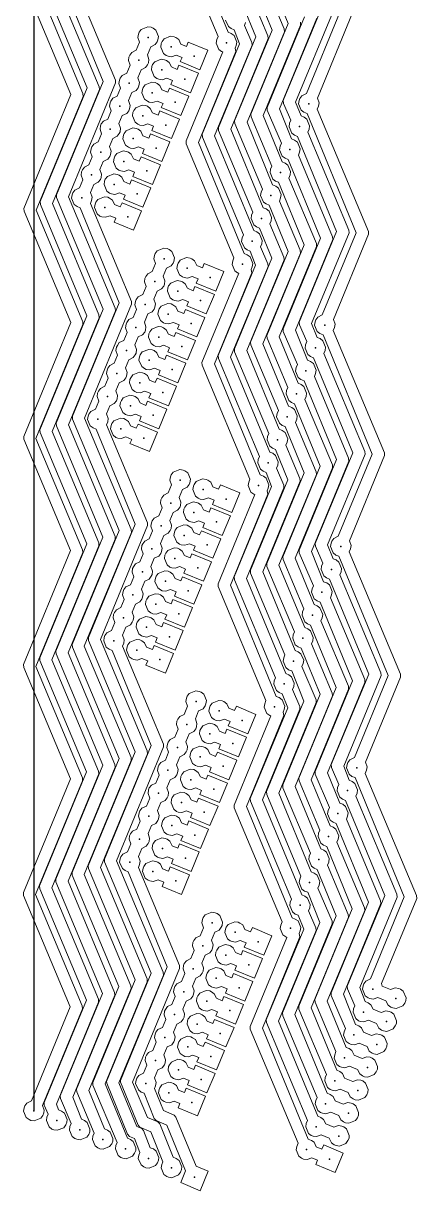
# Model space of a CAD drawing. Header units: millimetres. Extents: x 170 to 211, y 57 to 249.
# Drawn here: x 170.4 to 210.6, y 56.8 to 176.3 of the extents above; entities that cross this region are included whole.
import ezdxf

# ---------------------------------------------------------------- set-up
doc = ezdxf.new("R2010")
doc.units = ezdxf.units.MM
for name, color, linetype, lineweight, true_color in [('Default', 70, 'CONTINUOUS', 5, 0x7fff00), ('okvir', 7, 'CONTINUOUS', 25, 0x000000), ('tocke', 7, 'CONTINUOUS', 25, 0x000000)]:
    doc.layers.add(name, color=color, linetype=linetype, lineweight=lineweight, true_color=true_color)

msp = doc.modelspace()

# ---------------------------------------------------------------- linework, layer by layer
at = {"layer": 'Default'}
for points in [[(185.41, 186.64), (190.3, 174.96), (190.17, 174.65), (190.12, 174.3), (190.39, 173.64), (190.67, 173.43), (190.79, 173.38), (187.03, 164.27), (187.05, 163.98), (191.93, 152.3), (191.81, 151.99), (191.75, 151.64), (192.03, 150.98), (192.31, 150.77), (192.43, 150.73), (188.66, 141.61), (188.69, 141.32), (193.57, 129.64), (193.44, 129.33), (193.39, 128.99), (193.67, 128.32), (193.95, 128.11), (194.07, 128.07), (190.3, 118.95), (190.32, 118.67), (195.21, 106.98), (195.08, 106.67), (195.03, 106.33), (195.31, 105.66), (195.59, 105.46), (195.71, 105.41), (191.94, 96.29), (191.96, 96.01), (196.85, 84.33), (196.72, 84.01), (196.67, 83.67), (196.95, 83), (197.23, 82.8), (197.34, 82.75), (193.58, 73.63), (193.6, 73.35), (198.49, 61.67), (198.36, 61.35), (198.31, 61.01), (198.58, 60.34), (198.86, 60.14), (199.06, 60.06), (199.41, 60), (199.89, 60.17), (200.47, 59.93), (200.3, 59.5), (202.29, 58.68), (203.12, 60.67)], [(203.12, 60.67), (203.12, 60.67), (201.12, 61.5), (200.94, 61.07), (200.36, 61.31), (200.13, 61.77), (199.85, 61.97), (199.54, 62.1), (194.84, 73.47), (198.69, 82.79), (198.61, 83.14), (198.72, 83.42), (198.77, 83.76), (198.49, 84.43), (198.21, 84.63), (197.9, 84.76), (193.21, 96.13), (197.05, 105.45), (196.97, 105.8), (197.08, 106.08), (197.13, 106.42), (196.86, 107.08), (196.57, 107.29), (196.26, 107.42), (191.57, 118.79), (195.41, 128.11), (195.33, 128.46), (195.44, 128.73), (195.49, 129.08), (195.22, 129.74), (194.94, 129.95), (194.62, 130.08), (189.93, 141.45), (193.77, 150.77), (193.69, 151.12), (193.8, 151.39), (193.85, 151.74), (193.58, 152.4), (193.3, 152.61), (192.98, 152.74), (188.29, 164.11), (192.13, 173.42), (192.05, 173.78), (192.16, 174.05), (192.22, 174.4), (191.94, 175.06), (191.66, 175.27), (191.35, 175.4), (186.65, 186.77)], [(194.86, 182.7), (197.49, 176.3), (193.66, 167.02), (193.68, 166.74), (195.81, 161.69), (195.68, 161.38), (195.63, 161.04), (195.91, 160.37), (196.19, 160.17), (196.5, 160.04), (199.13, 153.64), (195.3, 144.37), (195.32, 144.08), (197.45, 139.04), (197.32, 138.72), (197.27, 138.38), (197.54, 137.71), (197.83, 137.51), (198.14, 137.38), (200.77, 130.98), (196.94, 121.71), (196.96, 121.42), (199.09, 116.38), (198.96, 116.06), (198.91, 115.72), (199.18, 115.05), (199.46, 114.85), (199.78, 114.72), (202.4, 108.32), (198.58, 99.05), (198.6, 98.76), (200.73, 93.72), (200.6, 93.4), (200.55, 93.06), (200.82, 92.39), (201.1, 92.19), (201.42, 92.06), (204.04, 85.66), (200.21, 76.39), (200.23, 76.1), (202.36, 71.06), (202.24, 70.74), (202.18, 70.4), (202.46, 69.74), (202.74, 69.53), (202.94, 69.45), (203.28, 69.4), (203.76, 69.56), (204.59, 69.22), (204.81, 68.77), (205.09, 68.56), (205.28, 68.48), (205.63, 68.43), (206.29, 68.7), (206.5, 68.98), (206.61, 69.26)], [(170.48, 180.44), (175.25, 169.03), (170.44, 157.37), (170.46, 157.09), (175.23, 145.69), (170.42, 134.02), (170.44, 133.74), (175.21, 122.34), (170.4, 110.68), (170.42, 110.39), (175.19, 98.99), (170.38, 87.33), (170.4, 87.04), (175.17, 75.64), (171.2, 66.01), (170.74, 65.79), (170.54, 65.51), (170.45, 65.31), (170.4, 64.97), (170.68, 64.31), (170.96, 64.1), (171.16, 64.02), (171.5, 63.97), (172.16, 64.24), (172.37, 64.52), (172.49, 64.8)], [(172.49, 64.8), (172.49, 64.8), (172.5, 65.06), (172.34, 65.55), (176.42, 75.45), (176.4, 75.73), (171.63, 87.13), (176.44, 98.79), (176.42, 99.08), (171.65, 110.48), (176.46, 122.14), (176.44, 122.43), (171.67, 133.83), (176.48, 145.49), (176.46, 145.77), (171.69, 157.18), (176.5, 168.84), (176.48, 169.12), (171.71, 180.53)], [(172.14, 181.13), (176.91, 169.72), (172.1, 158.06), (172.12, 157.78), (176.89, 146.38), (172.08, 134.71), (172.1, 134.43), (176.87, 123.03), (172.06, 111.37), (172.08, 111.08), (176.85, 99.68), (172.04, 88.02), (172.06, 87.73), (176.83, 76.33), (172.5, 65.84), (172.52, 65.56), (172.93, 64.66), (172.8, 64.35), (172.75, 64), (173.03, 63.34), (173.31, 63.13), (173.5, 63.05), (173.85, 63), (174.51, 63.27), (174.72, 63.55), (174.83, 63.83)], [(174.83, 63.83), (174.83, 63.83), (174.85, 64.09), (174.58, 64.76), (174.3, 64.97), (173.98, 65.09), (173.77, 65.69), (178.08, 76.13), (178.06, 76.42), (173.29, 87.82), (178.1, 99.48), (178.08, 99.77), (173.31, 111.17), (178.12, 122.83), (178.1, 123.12), (173.33, 134.52), (178.14, 146.18), (178.12, 146.46), (173.35, 157.87), (178.16, 169.53), (178.14, 169.81), (173.37, 181.22)], [(177.18, 62.86), (177.18, 62.86), (177.2, 63.13), (176.92, 63.79), (176.64, 64), (176.33, 64.13), (175.43, 66.38), (179.74, 76.82), (179.72, 77.11), (174.95, 88.51), (179.76, 100.17), (179.74, 100.46), (174.97, 111.86), (179.78, 123.52), (179.76, 123.8), (174.99, 135.21), (179.8, 146.87), (179.78, 147.15), (175.01, 158.56), (179.82, 170.22), (179.8, 170.5), (175.6, 180.52)], [(205.64, 66.91), (205.64, 66.91), (205.66, 67.18), (205.39, 67.84), (205.11, 68.05), (204.91, 68.13), (204.57, 68.18), (204.08, 68.01), (203.26, 68.35), (203.04, 68.81), (202.76, 69.02), (202.45, 69.15), (199.82, 75.54), (203.65, 84.82), (203.63, 85.1), (201.5, 90.15), (201.63, 90.46), (201.68, 90.81), (201.4, 91.47), (201.12, 91.68), (200.81, 91.81), (198.18, 98.2), (202.01, 107.48), (201.99, 107.76), (199.86, 112.81), (199.99, 113.12), (200.04, 113.46), (199.76, 114.13), (199.48, 114.34), (199.17, 114.46), (196.54, 120.86), (200.37, 130.14), (200.35, 130.42), (198.22, 135.47), (198.35, 135.78), (198.4, 136.12), (198.12, 136.79), (197.84, 136.99), (197.53, 137.12), (194.9, 143.52), (198.73, 152.79), (198.71, 153.08), (196.58, 158.12), (196.71, 158.44), (196.76, 158.78), (196.49, 159.45), (196.21, 159.65), (195.89, 159.78), (193.27, 166.18), (197.09, 175.45), (197.07, 175.74), (194.94, 180.78)], [(174.55, 180.09), (178.56, 170.37), (173.76, 158.75), (173.78, 158.47), (178.55, 147.06), (173.74, 135.4), (173.76, 135.12), (178.53, 123.72), (173.72, 112.05), (173.74, 111.77), (178.51, 100.37), (173.7, 88.71), (173.72, 88.42), (178.49, 77.02), (174.16, 66.53), (174.18, 66.25), (175.28, 63.69), (175.15, 63.38), (175.1, 63.03), (175.38, 62.37), (175.66, 62.16), (175.85, 62.08), (176.2, 62.03), (176.86, 62.3), (177.07, 62.58), (177.18, 62.86)], [(193.89, 180.35), (195.83, 175.61), (192, 166.34), (192.02, 166.05), (194.84, 159.35), (194.71, 159.03), (194.66, 158.69), (194.94, 158.02), (195.22, 157.82), (195.53, 157.69), (197.47, 152.95), (193.64, 143.68), (193.66, 143.39), (196.48, 136.69), (196.35, 136.37), (196.3, 136.03), (196.58, 135.37), (196.86, 135.16), (197.17, 135.03), (199.11, 130.29), (195.28, 121.02), (195.3, 120.73), (198.12, 114.03), (197.99, 113.71), (197.94, 113.37), (198.21, 112.71), (198.49, 112.5), (198.81, 112.37), (200.75, 107.63), (196.92, 98.36), (196.94, 98.07), (199.76, 91.37), (199.63, 91.06), (199.58, 90.71), (199.85, 90.05), (200.13, 89.84), (200.45, 89.71), (202.38, 84.97), (198.56, 75.7), (198.58, 75.41), (201.4, 68.71), (201.27, 68.4), (201.22, 68.05), (201.49, 67.39), (201.77, 67.18), (201.97, 67.1), (202.31, 67.05), (202.79, 67.22), (203.62, 66.88), (203.84, 66.42), (204.12, 66.21), (204.32, 66.13), (204.66, 66.08), (205.32, 66.36), (205.53, 66.64), (205.64, 66.91)], [(204.68, 64.56), (204.68, 64.56), (204.69, 64.83), (204.42, 65.49), (204.14, 65.7), (203.94, 65.78), (203.6, 65.83), (203.12, 65.66), (202.29, 66), (202.07, 66.46), (201.79, 66.67), (201.48, 66.8), (198.16, 74.85), (201.99, 84.13), (201.97, 84.41), (200.53, 87.8), (200.66, 88.11), (200.71, 88.46), (200.43, 89.12), (200.15, 89.33), (199.84, 89.46), (196.52, 97.51), (200.35, 106.79), (200.33, 107.07), (198.89, 110.46), (199.02, 110.77), (199.07, 111.12), (198.79, 111.78), (198.51, 111.99), (198.2, 112.12), (194.88, 120.17), (198.71, 129.45), (198.69, 129.73), (197.25, 133.12), (197.38, 133.43), (197.43, 133.78), (197.16, 134.44), (196.87, 134.65), (196.56, 134.78), (193.25, 142.83), (197.07, 152.11), (197.05, 152.39), (195.61, 155.78), (195.74, 156.09), (195.79, 156.44), (195.52, 157.1), (195.24, 157.31), (194.92, 157.44), (191.61, 165.49), (195.44, 174.76), (195.41, 175.05), (193.97, 178.44)], [(192.92, 178), (194.17, 174.92), (190.34, 165.65), (190.36, 165.36), (193.87, 157), (193.74, 156.69), (193.69, 156.34), (193.97, 155.68), (194.25, 155.47), (194.56, 155.34), (195.81, 152.26), (191.98, 142.99), (192, 142.7), (195.51, 134.34), (195.38, 134.03), (195.33, 133.68), (195.61, 133.02), (195.89, 132.81), (196.2, 132.68), (197.45, 129.6), (193.62, 120.33), (193.64, 120.04), (197.15, 111.68), (197.02, 111.37), (196.97, 111.02), (197.25, 110.36), (197.53, 110.15), (197.84, 110.02), (199.09, 106.94), (195.26, 97.67), (195.28, 97.38), (198.79, 89.02), (198.66, 88.71), (198.61, 88.36), (198.88, 87.7), (199.16, 87.49), (199.48, 87.36), (200.73, 84.28), (196.9, 75.01), (196.92, 74.73), (200.43, 66.36), (200.3, 66.05), (200.25, 65.7), (200.52, 65.04), (200.8, 64.83), (201, 64.75), (201.34, 64.7), (201.83, 64.87), (202.65, 64.53), (202.87, 64.07), (203.15, 63.86), (203.35, 63.78), (203.69, 63.73), (204.36, 64.01), (204.56, 64.29), (204.68, 64.56)], [(199.15, 176.99), (195.32, 167.71), (195.34, 167.43), (196.78, 164.04), (196.65, 163.73), (196.6, 163.38), (196.88, 162.72), (197.16, 162.51), (197.47, 162.38), (200.79, 154.33), (196.96, 145.05), (196.98, 144.77), (198.42, 141.38), (198.29, 141.07), (198.24, 140.72), (198.51, 140.06), (198.79, 139.85), (199.11, 139.72), (202.42, 131.67), (198.6, 122.4), (198.62, 122.11), (200.06, 118.72), (199.93, 118.41), (199.88, 118.07), (200.15, 117.4), (200.43, 117.19), (200.75, 117.07), (204.06, 109.01), (200.23, 99.74), (200.25, 99.45), (201.7, 96.06), (201.57, 95.75), (201.52, 95.41), (201.79, 94.74), (202.07, 94.54), (202.38, 94.41), (205.7, 86.35), (201.87, 77.08), (201.89, 76.79), (203.33, 73.41), (203.2, 73.09), (203.15, 72.75), (203.43, 72.08), (203.71, 71.88), (203.91, 71.8), (204.25, 71.74), (204.73, 71.91), (205.55, 71.57), (205.78, 71.11), (206.06, 70.91), (206.25, 70.83), (206.6, 70.77), (207.26, 71.05), (207.47, 71.33), (207.58, 71.61)], [(200.81, 177.68), (196.98, 168.4), (197, 168.12), (197.75, 166.39), (197.62, 166.08), (197.57, 165.73), (197.84, 165.07), (198.13, 164.86), (198.44, 164.73), (202.44, 155.02), (198.62, 145.74), (198.64, 145.46), (199.39, 143.73), (199.26, 143.42), (199.21, 143.07), (199.48, 142.41), (199.76, 142.2), (200.08, 142.07), (204.08, 132.36), (200.25, 123.08), (200.27, 122.8), (201.03, 121.07), (200.9, 120.76), (200.85, 120.41), (201.12, 119.75), (201.4, 119.54), (201.72, 119.41), (205.72, 109.7), (201.89, 100.43), (201.91, 100.14), (202.66, 98.41), (202.54, 98.1), (202.48, 97.75), (202.76, 97.09), (203.04, 96.88), (203.35, 96.75), (207.36, 87.04), (203.53, 77.77), (203.55, 77.48), (204.3, 75.75), (204.17, 75.44), (204.12, 75.09), (204.4, 74.43), (204.68, 74.22), (204.87, 74.14), (205.22, 74.09), (205.7, 74.26), (206.52, 73.92), (206.75, 73.46), (207.03, 73.25), (207.22, 73.17), (207.57, 73.12), (208.23, 73.4), (208.44, 73.68), (208.55, 73.95)], [(208.55, 73.95), (208.55, 73.95), (208.57, 74.22), (208.3, 74.88), (208.01, 75.09), (207.82, 75.17), (207.47, 75.22), (206.99, 75.06), (206.17, 75.39), (205.95, 75.85), (205.67, 76.06), (205.35, 76.19), (204.8, 77.61), (208.62, 86.88), (208.6, 87.17), (204.4, 97.19), (204.53, 97.5), (204.58, 97.85), (204.31, 98.51), (204.03, 98.72), (203.71, 98.85), (203.16, 100.27), (206.98, 109.54), (206.96, 109.83), (202.77, 119.85), (202.89, 120.16), (202.95, 120.51), (202.67, 121.17), (202.39, 121.38), (202.08, 121.51), (201.52, 122.93), (205.35, 132.2), (205.33, 132.49), (201.13, 142.51), (201.26, 142.82), (201.31, 143.17), (201.03, 143.83), (200.75, 144.04), (200.44, 144.17), (199.88, 145.59), (203.71, 154.86), (203.69, 155.15), (199.49, 165.17), (199.62, 165.48), (199.67, 165.83), (199.39, 166.49), (199.11, 166.7), (198.8, 166.83), (198.24, 168.25), (202.07, 177.52)], [(202.81, 177.54), (199.34, 169.12), (198.88, 168.9), (198.67, 168.62), (198.59, 168.42), (198.54, 168.08), (198.81, 167.42), (199.09, 167.21), (199.41, 167.08), (204.45, 154.88), (200.97, 146.46), (200.52, 146.24), (200.31, 145.96), (200.23, 145.77), (200.18, 145.42), (200.45, 144.76), (200.73, 144.55), (201.05, 144.42), (206.09, 132.22), (202.61, 123.81), (202.15, 123.58), (201.95, 123.3), (201.87, 123.11), (201.81, 122.76), (202.09, 122.1), (202.37, 121.89), (202.68, 121.76), (207.72, 109.56), (204.25, 101.15), (203.79, 100.92), (203.59, 100.64), (203.5, 100.45), (203.45, 100.1), (203.73, 99.44), (204.01, 99.23), (204.32, 99.1), (209.36, 86.9), (205.89, 78.49), (205.43, 78.26), (205.22, 77.98), (205.14, 77.79), (205.09, 77.44), (205.37, 76.78), (205.65, 76.57), (205.84, 76.49), (206.19, 76.44), (206.67, 76.61), (207.49, 76.27), (207.72, 75.81), (208, 75.6), (208.19, 75.52), (208.54, 75.47), (209.2, 75.75), (209.41, 76.03), (209.52, 76.3)], [(209.52, 76.3), (209.52, 76.3), (209.54, 76.57), (209.26, 77.23), (208.98, 77.44), (208.79, 77.52), (208.44, 77.57), (207.96, 77.4), (207.1, 77.76), (207.02, 78.02), (210.63, 86.74), (210.61, 87.03), (205.37, 99.54), (205.5, 99.85), (205.55, 100.2), (205.39, 100.68), (208.99, 109.4), (208.97, 109.69), (203.73, 122.2), (203.86, 122.51), (203.92, 122.86), (203.75, 123.34), (207.35, 132.06), (207.33, 132.35), (202.1, 144.86), (202.23, 145.17), (202.28, 145.52), (202.11, 146), (205.71, 154.72), (205.69, 155.01), (200.46, 167.52), (200.59, 167.83), (200.64, 168.17), (200.47, 168.66), (204.07, 177.38)], [(179.53, 61.89), (179.53, 61.89), (179.55, 62.16), (179.27, 62.82), (178.99, 63.03), (178.68, 63.16), (177.09, 67.07), (181.4, 77.51), (181.38, 77.8), (176.6, 89.2), (181.42, 100.86), (181.4, 101.15), (176.62, 112.55), (181.44, 124.21), (181.42, 124.49), (176.64, 135.9), (181.46, 147.56), (181.44, 147.84), (177.24, 157.86), (177.37, 158.18), (177.42, 158.52), (177.25, 159), (177.59, 159.83), (178.05, 160.05), (178.26, 160.33), (178.34, 160.53), (178.39, 160.87), (178.22, 161.35), (178.56, 162.17), (179.02, 162.4), (179.23, 162.68), (179.31, 162.87), (179.36, 163.22), (179.19, 163.7), (179.53, 164.52), (179.99, 164.75), (180.19, 165.03), (180.28, 165.22), (180.33, 165.57), (180.16, 166.05), (180.5, 166.87), (180.96, 167.09), (181.16, 167.37), (181.24, 167.57), (181.3, 167.91), (181.13, 168.4), (181.47, 169.22), (181.93, 169.44), (182.13, 169.72), (182.21, 169.92), (182.26, 170.26), (182.1, 170.74), (182.44, 171.57), (182.89, 171.79), (183.1, 172.07), (183.18, 172.27), (183.23, 172.61), (183.07, 173.09), (183.41, 173.91), (183.86, 174.14), (184.07, 174.42), (184.15, 174.61), (184.2, 174.96), (183.93, 175.62), (183.65, 175.83), (183.45, 175.91), (183.11, 175.96), (182.44, 175.69), (182.23, 175.4), (182.15, 175.21), (182.1, 174.86), (182.27, 174.38), (181.93, 173.56), (181.47, 173.34), (181.27, 173.06), (181.18, 172.86), (181.13, 172.52), (181.3, 172.03), (180.96, 171.21), (180.5, 170.99), (180.3, 170.71), (180.22, 170.51), (180.16, 170.17), (180.33, 169.69), (179.99, 168.86), (179.53, 168.64), (179.33, 168.36), (179.25, 168.17), (179.2, 167.82), (179.36, 167.34), (179.02, 166.52), (178.57, 166.29), (178.36, 166.01), (178.28, 165.82), (178.23, 165.47), (178.39, 164.99), (178.05, 164.17), (177.6, 163.95), (177.39, 163.67), (177.31, 163.47), (177.26, 163.12), (177.43, 162.64), (177.09, 161.82), (176.63, 161.6), (176.42, 161.32), (176.34, 161.12), (176.29, 160.78), (176.46, 160.29), (176.12, 159.47), (175.66, 159.25), (175.45, 158.97), (175.37, 158.77), (175.32, 158.43), (175.59, 157.76), (175.88, 157.56), (176.19, 157.43), (180.19, 147.71), (175.4, 136.09), (175.42, 135.81), (180.19, 124.41), (175.38, 112.74), (175.4, 112.46), (180.17, 101.06), (175.36, 89.4), (175.38, 89.11), (180.15, 77.71), (175.82, 67.22), (175.84, 66.94), (177.63, 62.72), (177.5, 62.41), (177.45, 62.06), (177.72, 61.4), (178, 61.19), (178.2, 61.11), (178.54, 61.06), (179.21, 61.33), (179.42, 61.62), (179.53, 61.89)], [(191.08, 176.65), (191.36, 175.99), (191.64, 175.78), (191.95, 175.65), (192.51, 174.23), (188.68, 164.96), (188.71, 164.67), (192.9, 154.65), (192.77, 154.34), (192.72, 153.99), (193, 153.33), (193.28, 153.12), (193.59, 152.99), (194.15, 151.57), (190.32, 142.3), (190.34, 142.01), (194.54, 131.99), (194.41, 131.68), (194.36, 131.33), (194.64, 130.67), (194.92, 130.46), (195.23, 130.33), (195.79, 128.91), (191.96, 119.64), (191.98, 119.35), (196.18, 109.33), (196.05, 109.02), (196, 108.67), (196.28, 108.01), (196.56, 107.8), (196.87, 107.67), (197.43, 106.25), (193.6, 96.98), (193.62, 96.7), (197.82, 86.67), (197.69, 86.36), (197.64, 86.01), (197.91, 85.35), (198.2, 85.14), (198.51, 85.01), (199.07, 83.59), (195.24, 74.32), (195.26, 74.04), (199.46, 64.01), (199.33, 63.7), (199.28, 63.36), (199.55, 62.69), (199.83, 62.48), (200.03, 62.4), (200.37, 62.35), (200.86, 62.52), (201.68, 62.18), (201.9, 61.72), (202.18, 61.52), (202.38, 61.43), (202.72, 61.38), (203.39, 61.66), (203.59, 61.94), (203.71, 62.21)], [(203.71, 62.21), (203.71, 62.21), (203.73, 62.48), (203.45, 63.14), (203.17, 63.35), (202.97, 63.43), (202.63, 63.48), (202.15, 63.32), (201.32, 63.66), (201.1, 64.11), (200.82, 64.32), (200.51, 64.45), (196.5, 74.16), (200.33, 83.44), (200.31, 83.72), (199.56, 85.45), (199.69, 85.76), (199.74, 86.11), (199.46, 86.77), (199.18, 86.98), (198.87, 87.11), (194.86, 96.82), (198.69, 106.1), (198.67, 106.38), (197.92, 108.11), (198.05, 108.42), (198.1, 108.77), (197.82, 109.43), (197.54, 109.64), (197.23, 109.77), (193.23, 119.48), (197.05, 128.76), (197.03, 129.04), (196.28, 130.77), (196.41, 131.08), (196.46, 131.43), (196.19, 132.09), (195.91, 132.3), (195.59, 132.43), (191.59, 142.14), (195.42, 151.42), (195.39, 151.7), (194.64, 153.43), (194.77, 153.74), (194.82, 154.09), (194.55, 154.75), (194.27, 154.96), (193.95, 155.09), (189.95, 164.8), (193.78, 174.08), (193.76, 174.36), (193, 176.09), (193.13, 176.4)], [(206.61, 69.26), (206.61, 69.26), (206.63, 69.52), (206.36, 70.19), (206.08, 70.4), (205.88, 70.48), (205.54, 70.53), (205.05, 70.36), (204.23, 70.7), (204.01, 71.16), (203.73, 71.36), (203.42, 71.49), (201.48, 76.23), (205.31, 85.51), (205.29, 85.79), (202.47, 92.49), (202.6, 92.81), (202.65, 93.15), (202.37, 93.82), (202.09, 94.02), (201.78, 94.15), (199.84, 98.89), (203.67, 108.17), (203.65, 108.45), (200.83, 115.15), (200.96, 115.47), (201.01, 115.81), (200.73, 116.48), (200.45, 116.68), (200.14, 116.81), (198.2, 121.55), (202.03, 130.82), (202.01, 131.11), (199.19, 137.81), (199.32, 138.13), (199.37, 138.47), (199.09, 139.13), (198.81, 139.34), (198.5, 139.47), (196.56, 144.21), (200.39, 153.48), (200.37, 153.77), (197.55, 160.47), (197.68, 160.79), (197.73, 161.13), (197.45, 161.79), (197.17, 162), (196.86, 162.13), (194.92, 166.87), (198.75, 176.14), (198.73, 176.43)], [(207.58, 71.61), (207.58, 71.61), (207.6, 71.87), (207.33, 72.54), (207.05, 72.74), (206.85, 72.82), (206.5, 72.88), (206.02, 72.71), (205.2, 73.05), (204.98, 73.5), (204.7, 73.71), (204.38, 73.84), (203.14, 76.92), (206.96, 86.2), (206.94, 86.48), (203.44, 94.84), (203.56, 95.16), (203.62, 95.5), (203.34, 96.16), (203.06, 96.37), (202.75, 96.5), (201.5, 99.58), (205.33, 108.85), (205.31, 109.14), (201.8, 117.5), (201.93, 117.81), (201.98, 118.16), (201.7, 118.82), (201.42, 119.03), (201.11, 119.16), (199.86, 122.24), (203.69, 131.51), (203.67, 131.8), (200.16, 140.16), (200.29, 140.47), (200.34, 140.82), (200.06, 141.48), (199.78, 141.69), (199.47, 141.82), (198.22, 144.9), (202.05, 154.17), (202.03, 154.46), (198.52, 162.82), (198.65, 163.13), (198.7, 163.48), (198.42, 164.14), (198.14, 164.35), (197.83, 164.48), (196.58, 167.56), (200.41, 176.83)], [(189.26, 173.56), (189.26, 173.56), (187.26, 174.38), (187.09, 173.95), (186.5, 174.19), (186.28, 174.65), (185.99, 174.86), (185.8, 174.94), (185.45, 174.99), (184.79, 174.72), (184.58, 174.44), (184.5, 174.24), (184.45, 173.89), (184.73, 173.23), (185.01, 173.02), (185.2, 172.94), (185.55, 172.89), (186.03, 173.06), (186.62, 172.82), (186.44, 172.39), (188.43, 171.56), (189.26, 173.56)], [(188.29, 171.21), (188.29, 171.21), (186.29, 172.03), (186.12, 171.6), (185.53, 171.85), (185.31, 172.3), (185.03, 172.51), (184.83, 172.59), (184.48, 172.64), (183.82, 172.37), (183.61, 172.09), (183.53, 171.89), (183.48, 171.55), (183.76, 170.88), (184.04, 170.68), (184.23, 170.59), (184.58, 170.54), (185.06, 170.71), (185.65, 170.47), (185.47, 170.04), (187.47, 169.21), (188.29, 171.21)], [(187.32, 168.86), (187.32, 168.86), (185.32, 169.69), (185.15, 169.26), (184.56, 169.5), (184.34, 169.96), (184.06, 170.16), (183.86, 170.25), (183.52, 170.3), (182.85, 170.02), (182.64, 169.74), (182.56, 169.54), (182.51, 169.2), (182.79, 168.54), (183.07, 168.33), (183.26, 168.25), (183.61, 168.2), (184.09, 168.36), (184.68, 168.12), (184.5, 167.69), (186.5, 166.87), (187.32, 168.86)], [(186.35, 166.51), (186.35, 166.51), (184.36, 167.34), (184.18, 166.91), (183.59, 167.15), (183.37, 167.61), (183.09, 167.82), (182.89, 167.9), (182.55, 167.95), (181.88, 167.67), (181.68, 167.39), (181.59, 167.2), (181.54, 166.85), (181.82, 166.19), (182.1, 165.98), (182.3, 165.9), (182.64, 165.85), (183.12, 166.02), (183.71, 165.77), (183.53, 165.34), (185.53, 164.52), (186.35, 166.51)], [(185.38, 164.17), (185.38, 164.17), (183.39, 164.99), (183.21, 164.56), (182.62, 164.8), (182.4, 165.26), (182.12, 165.47), (181.92, 165.55), (181.58, 165.6), (180.91, 165.32), (180.71, 165.04), (180.63, 164.85), (180.57, 164.5), (180.85, 163.84), (181.13, 163.63), (181.33, 163.55), (181.67, 163.5), (182.15, 163.67), (182.74, 163.43), (182.56, 163), (184.56, 162.17), (185.38, 164.17)], [(184.41, 161.82), (184.41, 161.82), (182.42, 162.64), (182.24, 162.21), (181.65, 162.45), (181.43, 162.91), (181.15, 163.12), (180.95, 163.2), (180.61, 163.25), (179.94, 162.98), (179.74, 162.7), (179.66, 162.5), (179.61, 162.15), (179.88, 161.49), (180.16, 161.28), (180.36, 161.2), (180.7, 161.15), (181.18, 161.32), (181.77, 161.08), (181.59, 160.65), (183.59, 159.82), (184.41, 161.82)], [(183.44, 159.47), (183.44, 159.47), (181.45, 160.3), (181.27, 159.86), (180.68, 160.11), (180.46, 160.57), (180.18, 160.77), (179.98, 160.85), (179.64, 160.9), (178.98, 160.63), (178.77, 160.35), (178.69, 160.15), (178.64, 159.81), (178.91, 159.14), (179.19, 158.94), (179.39, 158.86), (179.73, 158.8), (180.22, 158.97), (180.8, 158.73), (180.62, 158.3), (182.62, 157.48), (183.44, 159.47)], [(182.47, 157.12), (182.47, 157.12), (180.48, 157.95), (180.3, 157.52), (179.71, 157.76), (179.49, 158.22), (179.21, 158.43), (179.01, 158.51), (178.67, 158.56), (178.01, 158.28), (177.8, 158), (177.72, 157.8), (177.67, 157.46), (177.94, 156.8), (178.22, 156.59), (178.42, 156.51), (178.76, 156.46), (179.25, 156.62), (179.83, 156.38), (179.66, 155.95), (181.65, 155.13), (182.47, 157.12)], [(181.88, 60.92), (181.88, 60.92), (181.9, 61.19), (181.62, 61.85), (181.34, 62.06), (181.03, 62.19), (178.74, 67.75), (183.06, 78.2), (183.04, 78.49), (178.26, 89.89), (183.08, 101.55), (183.06, 101.83), (178.28, 113.24), (183.1, 124.9), (183.08, 125.18), (178.88, 135.21), (179.01, 135.52), (179.06, 135.86), (178.89, 136.35), (179.23, 137.17), (179.69, 137.39), (179.9, 137.67), (179.98, 137.87), (180.03, 138.21), (179.86, 138.69), (180.2, 139.51), (180.66, 139.74), (180.86, 140.02), (180.95, 140.21), (181, 140.56), (180.83, 141.04), (181.17, 141.86), (181.63, 142.09), (181.83, 142.37), (181.91, 142.56), (181.97, 142.91), (181.8, 143.39), (182.14, 144.21), (182.59, 144.43), (182.8, 144.71), (182.88, 144.91), (182.93, 145.26), (182.77, 145.74), (183.11, 146.56), (183.56, 146.78), (183.77, 147.06), (183.85, 147.26), (183.9, 147.6), (183.74, 148.08), (184.07, 148.91), (184.53, 149.13), (184.74, 149.41), (184.82, 149.61), (184.87, 149.95), (184.7, 150.43), (185.04, 151.25), (185.5, 151.48), (185.71, 151.76), (185.79, 151.95), (185.84, 152.3), (185.57, 152.96), (185.29, 153.17), (185.09, 153.25), (184.74, 153.3), (184.08, 153.03), (183.87, 152.75), (183.79, 152.55), (183.74, 152.2), (183.91, 151.72), (183.57, 150.9), (183.11, 150.68), (182.9, 150.4), (182.82, 150.2), (182.77, 149.86), (182.94, 149.37), (182.6, 148.55), (182.14, 148.33), (181.93, 148.05), (181.85, 147.85), (181.8, 147.51), (181.97, 147.03), (181.63, 146.21), (181.17, 145.98), (180.97, 145.7), (180.89, 145.51), (180.83, 145.16), (181, 144.68), (180.66, 143.86), (180.2, 143.63), (180, 143.35), (179.92, 143.16), (179.86, 142.81), (180.03, 142.33), (179.69, 141.51), (179.24, 141.29), (179.03, 141.01), (178.95, 140.81), (178.9, 140.46), (179.06, 139.98), (178.72, 139.16), (178.27, 138.94), (178.06, 138.66), (177.98, 138.46), (177.93, 138.12), (178.09, 137.64), (177.76, 136.81), (177.3, 136.59), (177.09, 136.31), (177.01, 136.11), (176.96, 135.77), (177.23, 135.11), (177.51, 134.9), (177.83, 134.77), (181.83, 125.06), (177.04, 113.43), (177.06, 113.15), (181.83, 101.75), (177.02, 90.08), (177.04, 89.8), (181.81, 78.4), (177.48, 67.91), (177.5, 67.63), (179.98, 61.75), (179.85, 61.44), (179.8, 61.09), (180.07, 60.43), (180.35, 60.22), (180.55, 60.14), (180.89, 60.09), (181.56, 60.37), (181.76, 60.65), (181.88, 60.92)], [(190.9, 150.9), (190.9, 150.9), (188.9, 151.72), (188.72, 151.29), (188.14, 151.53), (187.91, 151.99), (187.63, 152.2), (187.44, 152.28), (187.09, 152.33), (186.43, 152.06), (186.22, 151.78), (186.14, 151.58), (186.09, 151.23), (186.37, 150.57), (186.65, 150.36), (186.84, 150.28), (187.19, 150.23), (187.67, 150.4), (188.26, 150.16), (188.08, 149.73), (190.07, 148.9), (190.9, 150.9)], [(189.93, 148.55), (189.93, 148.55), (187.93, 149.38), (187.75, 148.94), (187.17, 149.19), (186.94, 149.65), (186.66, 149.85), (186.47, 149.93), (186.12, 149.98), (185.46, 149.71), (185.25, 149.43), (185.17, 149.23), (185.12, 148.89), (185.4, 148.22), (185.68, 148.02), (185.87, 147.94), (186.22, 147.88), (186.7, 148.05), (187.29, 147.81), (187.11, 147.38), (189.1, 146.56), (189.93, 148.55)], [(188.96, 146.2), (188.96, 146.2), (186.96, 147.03), (186.79, 146.6), (186.2, 146.84), (185.98, 147.3), (185.69, 147.51), (185.5, 147.59), (185.15, 147.64), (184.49, 147.36), (184.28, 147.08), (184.2, 146.88), (184.15, 146.54), (184.43, 145.88), (184.71, 145.67), (184.9, 145.59), (185.25, 145.54), (185.73, 145.7), (186.32, 145.46), (186.14, 145.03), (188.13, 144.21), (188.96, 146.2)], [(187.99, 143.86), (187.99, 143.86), (185.99, 144.68), (185.82, 144.25), (185.23, 144.49), (185.01, 144.95), (184.73, 145.16), (184.53, 145.24), (184.18, 145.29), (183.52, 145.01), (183.31, 144.73), (183.23, 144.54), (183.18, 144.19), (183.46, 143.53), (183.74, 143.32), (183.93, 143.24), (184.28, 143.19), (184.76, 143.36), (185.35, 143.11), (185.17, 142.68), (187.17, 141.86), (187.99, 143.86)], [(187.02, 141.51), (187.02, 141.51), (185.02, 142.33), (184.85, 141.9), (184.26, 142.14), (184.04, 142.6), (183.76, 142.81), (183.56, 142.89), (183.22, 142.94), (182.55, 142.67), (182.34, 142.38), (182.26, 142.19), (182.21, 141.84), (182.49, 141.18), (182.77, 140.97), (182.96, 140.89), (183.31, 140.84), (183.79, 141.01), (184.38, 140.77), (184.2, 140.34), (186.2, 139.51), (187.02, 141.51)], [(186.05, 139.16), (186.05, 139.16), (184.06, 139.98), (183.88, 139.55), (183.29, 139.8), (183.07, 140.25), (182.79, 140.46), (182.59, 140.54), (182.25, 140.59), (181.58, 140.32), (181.38, 140.04), (181.29, 139.84), (181.24, 139.5), (181.52, 138.83), (181.8, 138.62), (182, 138.54), (182.34, 138.49), (182.82, 138.66), (183.41, 138.42), (183.23, 137.99), (185.23, 137.16), (186.05, 139.16)], [(185.08, 136.81), (185.08, 136.81), (183.09, 137.64), (182.91, 137.21), (182.32, 137.45), (182.1, 137.91), (181.82, 138.11), (181.62, 138.19), (181.28, 138.25), (180.61, 137.97), (180.41, 137.69), (180.33, 137.49), (180.27, 137.15), (180.55, 136.48), (180.83, 136.28), (181.03, 136.2), (181.37, 136.15), (181.85, 136.31), (182.44, 136.07), (182.26, 135.64), (184.26, 134.82), (185.08, 136.81)], [(184.11, 134.46), (184.11, 134.46), (182.12, 135.29), (181.94, 134.86), (181.35, 135.1), (181.13, 135.56), (180.85, 135.77), (180.65, 135.85), (180.31, 135.9), (179.64, 135.62), (179.44, 135.34), (179.36, 135.15), (179.31, 134.8), (179.58, 134.14), (179.86, 133.93), (180.06, 133.85), (180.4, 133.8), (180.88, 133.97), (181.47, 133.72), (181.29, 133.29), (183.29, 132.47), (184.11, 134.46)], [(184.22, 59.95), (184.22, 59.95), (184.24, 60.22), (183.97, 60.88), (183.69, 61.09), (183.37, 61.22), (182.68, 62.97), (182.49, 63.19), (181.98, 63.4), (180.16, 67.86), (184.71, 78.89), (184.69, 79.18), (179.92, 90.58), (184.73, 102.24), (184.71, 102.52), (180.52, 112.55), (180.65, 112.86), (180.7, 113.2), (180.53, 113.69), (180.87, 114.51), (181.33, 114.73), (181.53, 115.01), (181.61, 115.21), (181.67, 115.55), (181.5, 116.03), (181.84, 116.86), (182.3, 117.08), (182.5, 117.36), (182.58, 117.56), (182.63, 117.9), (182.47, 118.38), (182.81, 119.2), (183.26, 119.43), (183.47, 119.71), (183.55, 119.9), (183.6, 120.25), (183.44, 120.73), (183.78, 121.55), (184.23, 121.77), (184.44, 122.06), (184.52, 122.25), (184.57, 122.6), (184.41, 123.08), (184.74, 123.9), (185.2, 124.12), (185.41, 124.4), (185.49, 124.6), (185.54, 124.94), (185.37, 125.43), (185.71, 126.25), (186.17, 126.47), (186.38, 126.75), (186.46, 126.95), (186.51, 127.29), (186.34, 127.77), (186.68, 128.59), (187.14, 128.82), (187.35, 129.1), (187.43, 129.29), (187.48, 129.64), (187.2, 130.3), (186.92, 130.51), (186.73, 130.59), (186.38, 130.64), (185.72, 130.37), (185.51, 130.09), (185.43, 129.89), (185.38, 129.54), (185.55, 129.06), (185.21, 128.24), (184.75, 128.02), (184.54, 127.74), (184.46, 127.54), (184.41, 127.2), (184.58, 126.72), (184.24, 125.89), (183.78, 125.67), (183.57, 125.39), (183.49, 125.19), (183.44, 124.85), (183.61, 124.37), (183.27, 123.55), (182.81, 123.32), (182.6, 123.04), (182.52, 122.85), (182.47, 122.5), (182.64, 122.02), (182.3, 121.2), (181.84, 120.98), (181.64, 120.69), (181.55, 120.5), (181.5, 120.15), (181.67, 119.67), (181.33, 118.85), (180.87, 118.63), (180.67, 118.35), (180.59, 118.15), (180.53, 117.81), (180.7, 117.32), (180.36, 116.5), (179.9, 116.28), (179.7, 116), (179.62, 115.8), (179.57, 115.46), (179.73, 114.98), (179.39, 114.15), (178.94, 113.93), (178.73, 113.65), (178.65, 113.46), (178.6, 113.11), (178.87, 112.45), (179.15, 112.24), (179.47, 112.11), (183.47, 102.4), (178.67, 90.77), (178.69, 90.49), (183.47, 79.09), (178.9, 68.01), (178.91, 67.82), (181.05, 62.59), (181.24, 62.37), (181.75, 62.16), (182.31, 60.74), (182.19, 60.47), (182.14, 60.12), (182.42, 59.46), (182.7, 59.25), (182.9, 59.17), (183.24, 59.12), (183.9, 59.4), (184.11, 59.68), (184.22, 59.95)], [(192.54, 128.24), (192.54, 128.24), (190.54, 129.06), (190.36, 128.63), (189.78, 128.88), (189.55, 129.33), (189.27, 129.54), (189.08, 129.62), (188.73, 129.67), (188.07, 129.4), (187.86, 129.12), (187.78, 128.92), (187.73, 128.58), (188, 127.91), (188.28, 127.7), (188.48, 127.62), (188.83, 127.57), (189.31, 127.74), (189.89, 127.5), (189.72, 127.07), (191.71, 126.24), (192.54, 128.24)], [(191.57, 125.89), (191.57, 125.89), (189.57, 126.72), (189.39, 126.29), (188.81, 126.53), (188.58, 126.99), (188.3, 127.19), (188.11, 127.27), (187.76, 127.33), (187.1, 127.05), (186.89, 126.77), (186.81, 126.57), (186.76, 126.23), (187.03, 125.56), (187.32, 125.36), (187.51, 125.28), (187.86, 125.23), (188.34, 125.39), (188.92, 125.15), (188.75, 124.72), (190.74, 123.9), (191.57, 125.89)], [(190.6, 123.54), (190.6, 123.54), (188.6, 124.37), (188.42, 123.94), (187.84, 124.18), (187.61, 124.64), (187.33, 124.85), (187.14, 124.93), (186.79, 124.98), (186.13, 124.7), (185.92, 124.42), (185.84, 124.23), (185.79, 123.88), (186.07, 123.22), (186.35, 123.01), (186.54, 122.93), (186.89, 122.88), (187.37, 123.05), (187.96, 122.8), (187.78, 122.37), (189.77, 121.55), (190.6, 123.54)], [(189.63, 121.2), (189.63, 121.2), (187.63, 122.02), (187.45, 121.59), (186.87, 121.83), (186.64, 122.29), (186.36, 122.5), (186.17, 122.58), (185.82, 122.63), (185.16, 122.35), (184.95, 122.07), (184.87, 121.88), (184.82, 121.53), (185.1, 120.87), (185.38, 120.66), (185.57, 120.58), (185.92, 120.53), (186.4, 120.7), (186.99, 120.45), (186.81, 120.02), (188.8, 119.2), (189.63, 121.2)], [(188.66, 118.85), (188.66, 118.85), (186.66, 119.67), (186.49, 119.24), (185.9, 119.48), (185.68, 119.94), (185.39, 120.15), (185.2, 120.23), (184.85, 120.28), (184.19, 120.01), (183.98, 119.73), (183.9, 119.53), (183.85, 119.18), (184.13, 118.52), (184.41, 118.31), (184.6, 118.23), (184.95, 118.18), (185.43, 118.35), (186.02, 118.11), (185.84, 117.68), (187.84, 116.85), (188.66, 118.85)], [(187.69, 116.5), (187.69, 116.5), (185.69, 117.32), (185.52, 116.89), (184.93, 117.14), (184.71, 117.59), (184.43, 117.8), (184.23, 117.88), (183.88, 117.93), (183.22, 117.66), (183.01, 117.38), (182.93, 117.18), (182.88, 116.84), (183.16, 116.17), (183.44, 115.97), (183.63, 115.88), (183.98, 115.83), (184.46, 116), (185.05, 115.76), (184.87, 115.33), (186.87, 114.51), (187.69, 116.5)], [(186.72, 114.15), (186.72, 114.15), (184.73, 114.98), (184.55, 114.55), (183.96, 114.79), (183.74, 115.25), (183.46, 115.45), (183.26, 115.54), (182.92, 115.59), (182.25, 115.31), (182.04, 115.03), (181.96, 114.83), (181.91, 114.49), (182.19, 113.83), (182.47, 113.62), (182.67, 113.54), (183.01, 113.49), (183.49, 113.65), (184.08, 113.41), (183.9, 112.98), (185.9, 112.16), (186.72, 114.15)], [(185.75, 111.8), (185.75, 111.8), (183.76, 112.63), (183.58, 112.2), (182.99, 112.44), (182.77, 112.9), (182.49, 113.11), (182.29, 113.19), (181.95, 113.24), (181.28, 112.96), (181.08, 112.68), (180.99, 112.49), (180.94, 112.14), (181.22, 111.48), (181.5, 111.27), (181.7, 111.19), (182.04, 111.14), (182.52, 111.31), (183.11, 111.06), (182.93, 110.63), (184.93, 109.81), (185.75, 111.8)], [(186.57, 58.98), (186.57, 58.98), (186.59, 59.25), (186.32, 59.91), (186.03, 60.12), (185.72, 60.25), (184.34, 63.66), (184.15, 63.87), (183.09, 64.31), (181.56, 67.92), (186.37, 79.58), (186.35, 79.86), (182.15, 89.89), (182.28, 90.2), (182.33, 90.55), (182.17, 91.03), (182.51, 91.85), (182.96, 92.07), (183.17, 92.35), (183.25, 92.55), (183.3, 92.89), (183.14, 93.37), (183.48, 94.2), (183.93, 94.42), (184.14, 94.7), (184.22, 94.9), (184.27, 95.24), (184.11, 95.72), (184.44, 96.54), (184.9, 96.77), (185.11, 97.05), (185.19, 97.24), (185.24, 97.59), (185.07, 98.07), (185.41, 98.89), (185.87, 99.12), (186.08, 99.4), (186.16, 99.59), (186.21, 99.94), (186.04, 100.42), (186.38, 101.24), (186.84, 101.46), (187.05, 101.74), (187.13, 101.94), (187.18, 102.28), (187.01, 102.77), (187.35, 103.59), (187.81, 103.81), (188.02, 104.09), (188.1, 104.29), (188.15, 104.63), (187.98, 105.11), (188.32, 105.94), (188.78, 106.16), (188.99, 106.44), (189.07, 106.64), (189.12, 106.98), (188.84, 107.64), (188.56, 107.85), (188.37, 107.93), (188.02, 107.98), (187.36, 107.71), (187.15, 107.43), (187.07, 107.23), (187.02, 106.89), (187.19, 106.4), (186.85, 105.58), (186.39, 105.36), (186.18, 105.08), (186.1, 104.88), (186.05, 104.54), (186.22, 104.06), (185.88, 103.23), (185.42, 103.01), (185.21, 102.73), (185.13, 102.54), (185.08, 102.19), (185.25, 101.71), (184.91, 100.89), (184.45, 100.66), (184.24, 100.38), (184.16, 100.19), (184.11, 99.84), (184.28, 99.36), (183.94, 98.54), (183.48, 98.32), (183.27, 98.04), (183.19, 97.84), (183.14, 97.49), (183.31, 97.01), (182.97, 96.19), (182.51, 95.97), (182.3, 95.69), (182.22, 95.49), (182.17, 95.15), (182.34, 94.66), (182, 93.84), (181.54, 93.62), (181.34, 93.34), (181.25, 93.14), (181.2, 92.8), (181.37, 92.32), (181.03, 91.5), (180.57, 91.27), (180.37, 90.99), (180.29, 90.8), (180.23, 90.45), (180.51, 89.79), (180.79, 89.58), (181.1, 89.45), (185.11, 79.74), (180.31, 68.11), (180.33, 67.93), (182.13, 63.52), (182.31, 63.31), (183.41, 62.85), (184.65, 59.77), (184.54, 59.5), (184.49, 59.15), (184.77, 58.49), (185.05, 58.28), (185.24, 58.2), (185.59, 58.15), (186.25, 58.43), (186.46, 58.71), (186.57, 58.98)], [(194.17, 105.58), (194.17, 105.58), (192.18, 106.4), (192, 105.97), (191.41, 106.22), (191.19, 106.67), (190.91, 106.88), (190.71, 106.96), (190.37, 107.01), (189.71, 106.74), (189.5, 106.46), (189.42, 106.26), (189.37, 105.92), (189.64, 105.25), (189.92, 105.05), (190.12, 104.96), (190.46, 104.91), (190.95, 105.08), (191.53, 104.84), (191.35, 104.41), (193.35, 103.58), (194.17, 105.58)], [(193.2, 103.23), (193.2, 103.23), (191.21, 104.06), (191.03, 103.63), (190.44, 103.87), (190.22, 104.33), (189.94, 104.53), (189.75, 104.62), (189.4, 104.67), (188.74, 104.39), (188.53, 104.11), (188.45, 103.91), (188.4, 103.57), (188.67, 102.91), (188.95, 102.7), (189.15, 102.62), (189.49, 102.57), (189.98, 102.73), (190.56, 102.49), (190.39, 102.06), (192.38, 101.24), (193.2, 103.23)], [(192.24, 100.88), (192.24, 100.88), (190.24, 101.71), (190.06, 101.28), (189.48, 101.52), (189.25, 101.98), (188.97, 102.19), (188.78, 102.27), (188.43, 102.32), (187.77, 102.04), (187.56, 101.76), (187.48, 101.57), (187.43, 101.22), (187.7, 100.56), (187.98, 100.35), (188.18, 100.27), (188.53, 100.22), (189.01, 100.39), (189.59, 100.14), (189.42, 99.71), (191.41, 98.89), (192.24, 100.88)], [(191.27, 98.54), (191.27, 98.54), (189.27, 99.36), (189.09, 98.93), (188.51, 99.17), (188.28, 99.63), (188, 99.84), (187.81, 99.92), (187.46, 99.97), (186.8, 99.69), (186.59, 99.41), (186.51, 99.22), (186.46, 98.87), (186.73, 98.21), (187.02, 98), (187.21, 97.92), (187.56, 97.87), (188.04, 98.04), (188.62, 97.8), (188.45, 97.37), (190.44, 96.54), (191.27, 98.54)], [(190.3, 96.19), (190.3, 96.19), (188.3, 97.01), (188.12, 96.58), (187.54, 96.82), (187.31, 97.28), (187.03, 97.49), (186.84, 97.57), (186.49, 97.62), (185.83, 97.35), (185.62, 97.07), (185.54, 96.87), (185.49, 96.52), (185.77, 95.86), (186.05, 95.65), (186.24, 95.57), (186.59, 95.52), (187.07, 95.69), (187.66, 95.45), (187.48, 95.02), (189.47, 94.19), (190.3, 96.19)], [(189.33, 93.84), (189.33, 93.84), (187.33, 94.67), (187.15, 94.23), (186.57, 94.48), (186.35, 94.94), (186.06, 95.14), (185.87, 95.22), (185.52, 95.27), (184.86, 95), (184.65, 94.72), (184.57, 94.52), (184.52, 94.18), (184.8, 93.51), (185.08, 93.31), (185.27, 93.23), (185.62, 93.17), (186.1, 93.34), (186.69, 93.1), (186.51, 92.67), (188.5, 91.85), (189.33, 93.84)], [(188.36, 91.49), (188.36, 91.49), (186.36, 92.32), (186.19, 91.89), (185.6, 92.13), (185.38, 92.59), (185.1, 92.8), (184.9, 92.88), (184.55, 92.93), (183.89, 92.65), (183.68, 92.37), (183.6, 92.17), (183.55, 91.83), (183.83, 91.17), (184.11, 90.96), (184.3, 90.88), (184.65, 90.83), (185.13, 90.99), (185.72, 90.75), (185.54, 90.32), (187.54, 89.5), (188.36, 91.49)], [(187.39, 89.15), (187.39, 89.15), (185.39, 89.97), (185.22, 89.54), (184.63, 89.78), (184.41, 90.24), (184.13, 90.45), (183.93, 90.53), (183.59, 90.58), (182.92, 90.3), (182.71, 90.02), (182.63, 89.83), (182.58, 89.48), (182.86, 88.82), (183.14, 88.61), (183.33, 88.53), (183.68, 88.48), (184.16, 88.65), (184.75, 88.4), (184.57, 87.97), (186.57, 87.15), (187.39, 89.15)], [(189.3, 58.82), (189.3, 58.82), (188.05, 59.34), (185.99, 64.35), (185.81, 64.56), (184.71, 65.02), (183.81, 67.27), (183.92, 67.54), (183.97, 67.89), (183.81, 68.37), (184.14, 69.19), (184.6, 69.41), (184.81, 69.69), (184.89, 69.89), (184.94, 70.23), (184.77, 70.72), (185.11, 71.54), (185.57, 71.76), (185.78, 72.04), (185.86, 72.24), (185.91, 72.58), (185.74, 73.06), (186.08, 73.88), (186.54, 74.11), (186.75, 74.39), (186.83, 74.58), (186.88, 74.93), (186.71, 75.41), (187.05, 76.23), (187.51, 76.46), (187.72, 76.74), (187.8, 76.93), (187.85, 77.28), (187.68, 77.76), (188.02, 78.58), (188.48, 78.8), (188.69, 79.08), (188.77, 79.28), (188.82, 79.63), (188.65, 80.11), (188.99, 80.93), (189.45, 81.15), (189.66, 81.43), (189.74, 81.63), (189.79, 81.97), (189.62, 82.45), (189.96, 83.28), (190.42, 83.5), (190.63, 83.78), (190.71, 83.98), (190.76, 84.32), (190.48, 84.98), (190.2, 85.19), (190, 85.27), (189.66, 85.32), (189, 85.05), (188.79, 84.77), (188.71, 84.57), (188.66, 84.23), (188.82, 83.74), (188.49, 82.92), (188.03, 82.7), (187.82, 82.42), (187.74, 82.22), (187.69, 81.88), (187.86, 81.4), (187.52, 80.58), (187.06, 80.35), (186.85, 80.07), (186.77, 79.88), (186.72, 79.53), (186.89, 79.05), (186.55, 78.23), (186.09, 78), (185.88, 77.72), (185.8, 77.53), (185.75, 77.18), (185.92, 76.7), (185.58, 75.88), (185.12, 75.66), (184.91, 75.38), (184.83, 75.18), (184.78, 74.83), (184.95, 74.35), (184.61, 73.53), (184.15, 73.31), (183.94, 73.03), (183.86, 72.83), (183.81, 72.49), (183.98, 72.01), (183.64, 71.18), (183.18, 70.96), (182.97, 70.68), (182.89, 70.48), (182.84, 70.14), (183.01, 69.66), (182.67, 68.84), (182.21, 68.61), (182, 68.33), (181.92, 68.14), (181.87, 67.79), (182.15, 67.13), (182.43, 66.92), (182.74, 66.79), (183.78, 64.21), (183.97, 63.99), (185.07, 63.54), (186.98, 58.86), (186.48, 57.65), (188.47, 56.82), (189.3, 58.82)], [(195.81, 82.92), (195.81, 82.92), (193.82, 83.75), (193.64, 83.31), (193.05, 83.56), (192.83, 84.02), (192.55, 84.22), (192.35, 84.3), (192.01, 84.35), (191.34, 84.08), (191.14, 83.8), (191.06, 83.6), (191, 83.26), (191.28, 82.59), (191.56, 82.39), (191.76, 82.31), (192.1, 82.25), (192.58, 82.42), (193.17, 82.18), (192.99, 81.75), (194.99, 80.93), (195.81, 82.92)], [(194.84, 80.57), (194.84, 80.57), (192.85, 81.4), (192.67, 80.97), (192.08, 81.21), (191.86, 81.67), (191.58, 81.87), (191.38, 81.96), (191.04, 82.01), (190.37, 81.73), (190.17, 81.45), (190.09, 81.25), (190.04, 80.91), (190.31, 80.25), (190.59, 80.04), (190.79, 79.96), (191.13, 79.91), (191.61, 80.07), (192.2, 79.83), (192.02, 79.4), (194.02, 78.58), (194.84, 80.57)], [(193.87, 78.23), (193.87, 78.23), (191.88, 79.05), (191.7, 78.62), (191.11, 78.86), (190.89, 79.32), (190.61, 79.53), (190.41, 79.61), (190.07, 79.66), (189.41, 79.38), (189.2, 79.1), (189.12, 78.91), (189.07, 78.56), (189.34, 77.9), (189.62, 77.69), (189.82, 77.61), (190.16, 77.56), (190.65, 77.73), (191.23, 77.48), (191.05, 77.05), (193.05, 76.23), (193.87, 78.23)], [(192.91, 75.88), (192.91, 75.88), (190.91, 76.7), (190.73, 76.27), (190.14, 76.51), (189.92, 76.97), (189.64, 77.18), (189.45, 77.26), (189.1, 77.31), (188.44, 77.04), (188.23, 76.75), (188.15, 76.56), (188.1, 76.21), (188.37, 75.55), (188.65, 75.34), (188.85, 75.26), (189.19, 75.21), (189.68, 75.38), (190.26, 75.14), (190.09, 74.71), (192.08, 73.88), (192.91, 75.88)], [(191.94, 73.53), (191.94, 73.53), (189.94, 74.35), (189.76, 73.92), (189.18, 74.17), (188.95, 74.62), (188.67, 74.83), (188.48, 74.91), (188.13, 74.96), (187.47, 74.69), (187.26, 74.41), (187.18, 74.21), (187.13, 73.87), (187.4, 73.2), (187.68, 72.99), (187.88, 72.91), (188.23, 72.86), (188.71, 73.03), (189.29, 72.79), (189.12, 72.36), (191.11, 71.53), (191.94, 73.53)], [(190.97, 71.18), (190.97, 71.18), (188.97, 72.01), (188.79, 71.58), (188.21, 71.82), (187.98, 72.28), (187.7, 72.48), (187.51, 72.56), (187.16, 72.62), (186.5, 72.34), (186.29, 72.06), (186.21, 71.86), (186.16, 71.52), (186.43, 70.85), (186.72, 70.65), (186.91, 70.57), (187.26, 70.52), (187.74, 70.68), (188.33, 70.44), (188.15, 70.01), (190.14, 69.19), (190.97, 71.18)], [(190, 68.83), (190, 68.83), (188, 69.66), (187.82, 69.23), (187.24, 69.47), (187.01, 69.93), (186.73, 70.14), (186.54, 70.22), (186.19, 70.27), (185.53, 69.99), (185.32, 69.71), (185.24, 69.52), (185.19, 69.17), (185.47, 68.51), (185.75, 68.3), (185.94, 68.22), (186.29, 68.17), (186.77, 68.34), (187.36, 68.09), (187.18, 67.66), (189.17, 66.84), (190, 68.83)], [(189.03, 66.49), (189.03, 66.49), (187.03, 67.31), (186.86, 66.88), (186.27, 67.12), (186.05, 67.58), (185.76, 67.79), (185.57, 67.87), (185.22, 67.92), (184.56, 67.64), (184.35, 67.36), (184.27, 67.17), (184.22, 66.82), (184.5, 66.16), (184.78, 65.95), (184.97, 65.87), (185.32, 65.82), (185.8, 65.99), (186.39, 65.74), (186.21, 65.31), (188.2, 64.49), (189.03, 66.49)]]:
    msp.add_lwpolyline(points, dxfattribs=at)
at = {"layer": 'okvir'}
msp.add_line((171.46, 226.42), (171.46, 64.98), dxfattribs=at)
at = {"layer": 'tocke'}
for p in [(183.16, 174.87), (185.51, 173.91), (191.17, 174.32), (182.19, 172.53), (187.85, 172.94), (184.54, 171.56), (181.22, 170.18), (186.89, 170.59), (183.57, 169.21), (180.25, 167.83), (185.92, 168.24), (199.59, 168.09), (182.6, 166.86), (179.28, 165.48), (184.95, 165.89), (198.63, 165.74), (181.63, 164.51), (178.31, 163.14), (183.98, 163.54), (197.66, 163.4), (180.66, 162.17), (177.34, 160.79), (183.01, 161.2), (196.69, 161.05), (179.69, 159.82), (176.38, 158.44), (182.04, 158.85), (195.72, 158.7), (178.72, 157.47), (181.07, 156.5), (194.75, 156.35), (193.78, 154), (184.8, 152.22), (187.15, 151.25), (192.81, 151.66), (183.83, 149.87), (189.49, 150.28), (186.18, 148.9), (182.86, 147.52), (188.52, 147.93), (185.21, 146.55), (181.89, 145.17), (187.56, 145.58), (201.23, 145.43), (184.24, 144.2), (180.92, 142.82), (186.59, 143.23), (200.26, 143.08), (183.27, 141.85), (179.95, 140.48), (185.62, 140.89), (199.29, 140.74), (182.3, 139.51), (178.98, 138.13), (184.65, 138.54), (198.33, 138.39), (181.33, 137.16), (178.01, 135.78), (183.68, 136.19), (197.36, 136.04), (180.36, 134.81), (182.71, 133.84), (196.39, 133.69), (195.42, 131.34), (186.44, 129.56), (188.78, 128.59), (194.45, 129), (185.47, 127.21), (191.13, 127.62), (187.81, 126.24), (184.5, 124.86), (190.16, 125.27), (186.85, 123.89), (183.53, 122.51), (189.19, 122.92), (202.87, 122.77), (185.88, 121.54), (182.56, 120.16), (188.22, 120.57), (201.9, 120.42), (184.91, 119.2), (181.59, 117.82), (187.26, 118.23), (200.93, 118.08), (183.94, 116.85), (180.62, 115.47), (186.29, 115.88), (199.96, 115.73), (182.97, 114.5), (185.32, 113.53), (179.65, 113.12), (198.99, 113.38), (182, 112.15), (184.35, 111.18), (198.03, 111.03), (197.06, 108.69), (188.07, 106.9), (190.42, 105.93), (196.09, 106.34), (187.11, 104.55), (192.77, 104.96), (189.45, 103.58), (186.14, 102.2), (191.8, 102.61), (188.48, 101.23), (185.17, 99.85), (190.83, 100.26), (204.51, 100.11), (187.52, 98.88), (184.2, 97.51), (189.86, 97.91), (203.54, 97.77), (186.55, 96.54), (183.23, 95.16), (188.89, 95.57), (202.57, 95.42), (185.58, 94.19), (187.92, 93.22), (182.26, 92.81), (201.6, 93.07), (184.61, 91.84), (186.96, 90.87), (181.29, 90.46), (200.63, 90.72), (183.64, 89.49), (185.99, 88.52), (199.66, 88.37), (198.7, 86.03), (189.71, 84.24), (197.73, 83.68), (192.06, 83.27), (188.74, 81.89), (194.41, 82.3), (191.09, 80.92), (187.77, 79.54), (193.44, 79.95), (190.12, 78.57), (186.81, 77.19), (192.47, 77.6), (206.15, 77.45), (208.5, 76.48), (189.15, 76.22), (185.84, 74.85), (191.5, 75.26), (205.18, 75.11), (207.53, 74.14), (188.18, 73.88), (190.53, 72.91), (184.87, 72.5), (204.21, 72.76), (206.56, 71.79), (187.22, 71.53), (189.56, 70.56), (183.9, 70.15), (203.24, 70.41), (205.59, 69.44), (186.25, 69.18), (188.59, 68.21), (182.93, 67.8), (202.27, 68.06), (204.62, 67.09), (185.28, 66.83), (187.63, 65.86), (171.46, 64.98), (201.3, 65.71), (203.65, 64.75), (173.81, 64.01), (200.33, 63.37), (176.16, 63.04), (202.68, 62.4), (178.5, 62.07), (180.85, 61.1), (199.36, 61.02), (183.2, 60.13), (201.71, 60.05), (185.55, 59.17), (187.89, 58.2)]:
    msp.add_point(p, dxfattribs=at)

doc.saveas('drawing.dxf')
